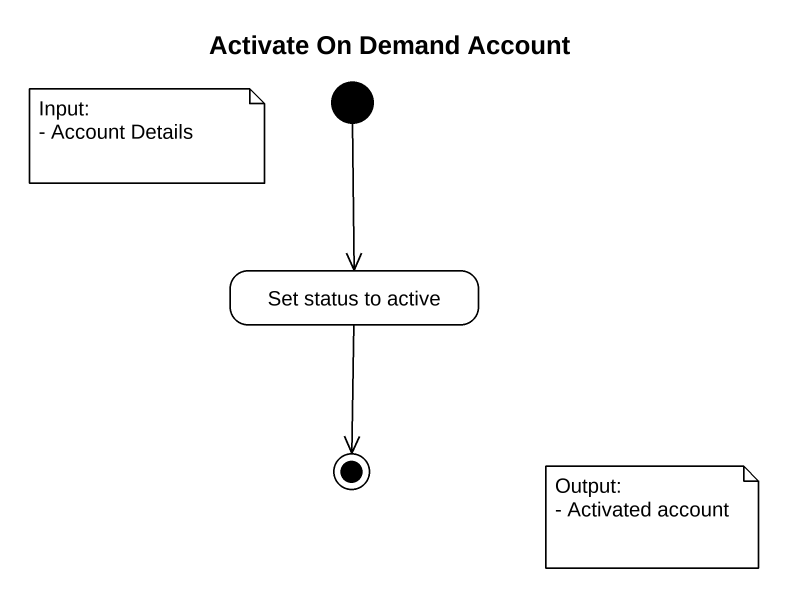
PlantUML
@startuml
title Activate On Demand Account
hide empty description
state "Set status to active" as Set_status_to_active
[*] --> Set_status_to_active
Set_status_to_active --> [*]
note as N1
  Input:
  - Account Details
end note
note as N2
  Output:
  - Activated account
end note
@enduml
